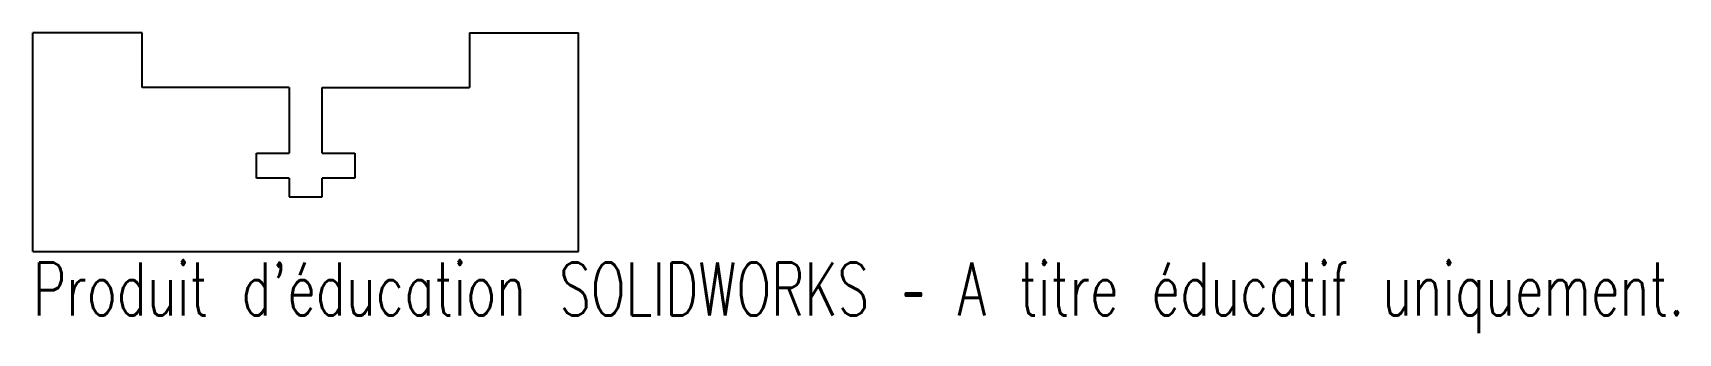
# Model space of a CAD drawing. Header units: millimetres. Extents: x 0 to 151, y -7 to 20.
import ezdxf

# ---------------------------------------------------------------- set-up
doc = ezdxf.new("R2010")
doc.units = ezdxf.units.MM
doc.styles.add('SLDTEXTSTYLE0', font='TXT', dxfattribs={"width": 0.7, "bigfont": 'bigfont'})

msp = doc.modelspace()

# ---------------------------------------------------------------- linework, layer by layer
at = {"color": 7, "linetype": 'Continuous', "lineweight": 25}
for p, q in [((10, 20), (0, 20)), ((0, 0), (0, 20)), ((10, 15), (10, 20)), ((40, 20), (50, 20)), ((40, 20), (40, 15)), ((50, 0), (50, 20)), ((23.5, 15), (10, 15)), ((23.5, 15), (23.5, 9)), ((26.5, 9), (26.5, 15)), ((26.5, 15), (40, 15)), ((20.5, 6.7), (20.5, 9)), ((20.5, 9), (23.5, 9)), ((26.5, 9), (29.5, 9)), ((29.5, 9), (29.5, 6.7)), ((23.5, 6.7), (20.5, 6.7)), ((23.5, 6.7), (23.5, 5)), ((29.5, 6.7), (26.5, 6.7)), ((26.5, 5), (26.5, 6.7)), ((23.5, 5), (26.5, 5)), ((0, 0), (50, 0))]:
    msp.add_line(p, q, dxfattribs=at)

# ---------------------------------------------------------------- texts
at = {"color": 7, "linetype": 'Continuous', "insert": (0, -1.02), "char_height": 4.8336, "attachment_point": 1, "style": 'SLDTEXTSTYLE0'}
msp.add_mtext("Produit d'éducation SOLIDWORKS – A titre éducatif uniquement.", dxfattribs=at)

doc.saveas('drawing.dxf')
